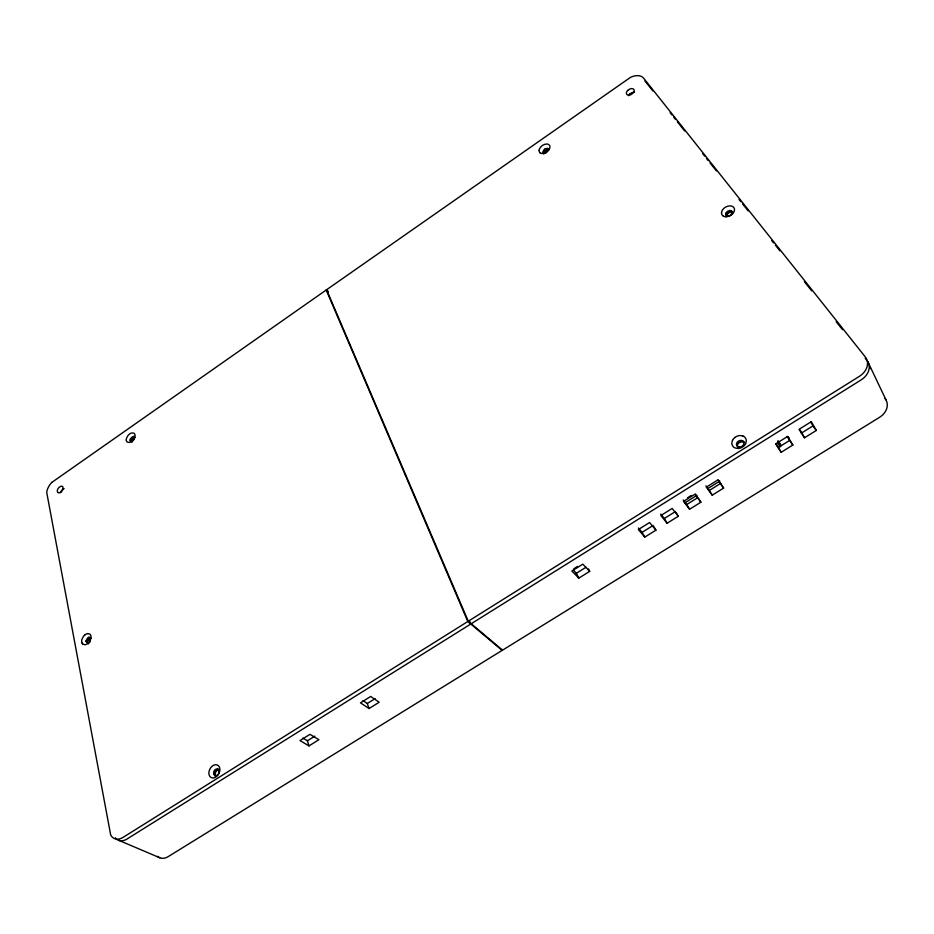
<?xml version="1.0" encoding="UTF-8"?>
<svg xmlns="http://www.w3.org/2000/svg" width="934" height="934" viewBox="0 0 934 934"><rect width="100%" height="100%" fill="white"/><g stroke="black" fill="none" stroke-linecap="round" stroke-linejoin="round"><path stroke-width="1.4" d="M721.503 212.718L721.795 211.317A6.9 4.857 -29.5 0 1 729.944 205.9L731.462 206.075A6.9 4.857 -29.5 0 1 733.318 207.033L734.089 208.025A6.9 4.857 -29.5 0 1 734.498 209.952L734.206 211.353A6.9 4.857 -29.5 0 1 726.08 216.758M539.152 150.141L539.49 148.926A6.024 3.899 -35.9 0 1 546.495 144.046L547.709 144.163A6.024 3.899 -35.9 0 1 549.157 144.945L549.717 145.774A6.024 3.899 -35.9 0 1 549.893 147.42L549.566 148.646A6.024 3.899 -35.9 0 1 542.572 153.515L541.311 153.421A6.024 3.899 -35.9 0 1 539.922 152.616M745.624 443.592L746.278 441.058A7.519 6.083 -29.4 0 0 745.822 438.676L744.923 437.346A7.519 6.083 -29.4 0 0 742.892 435.991M732.478 440.393L731.824 442.914A7.519 6.083 -29.4 0 0 732.326 445.273L733.143 446.639A7.519 6.083 -29.4 0 0 735.245 447.981L737.825 448.483A7.519 6.083 -29.4 0 0 741.584 447.549L743.231 446.534A7.519 6.083 -29.4 0 0 745.636 443.58M87.317 640.946L87.738 640.059A3.806 2.463 -57.4 0 1 88.999 638.576L89.36 638.296M725.823 213.279L727.469 211.282L730.038 210.465A3.596 2.533 -29.5 0 1 732.244 213.314L730.598 215.299L728.03 216.116A3.596 2.533 -29.5 0 1 725.811 213.279M133.422 440.463C138.559 429.944 123.381 443.276 133.153 440.72M51.884 482.364L326.223 290.007L328.067 291.933M627.753 90.423L629.563 89.162A4.285 2.744 -32.9 0 1 631.092 88.66A4.285 2.732 -32.9 0 1 634.046 89.909A4.285 2.732 -32.9 0 1 632.797 93.365L630.987 94.614A4.285 2.732 -32.9 0 1 629.458 95.105A4.285 2.744 -32.9 0 1 627.018 94.591A4.285 2.732 -32.9 0 1 626.807 91.66A4.285 2.744 -32.9 0 1 627.753 90.4M629.796 94.065L631.606 92.816A4.273 2.744 -32.9 0 1 634.525 92.326M63.022 489.159L62.298 489.766A3.759 2.277 -53.2 0 0 60.71 492.627M545.024 150.479L545.83 149.919M84.854 634.933L86.045 634.139A6.118 3.946 -57.3 0 1 87.878 633.591M728.065 212.578L727.621 212.917A4.285 3.024 -29.5 0 0 726.839 213.676A4.378 3.094 -29.5 0 0 726.08 214.972M734.871 437.474L736.517 436.435A7.519 6.083 -29.4 0 1 740.265 435.536L742.88 435.98M326.573 289.762L630.497 77.359A13.263 8.453 -32.9 0 1 635.178 75.852L636.696 75.666A13.263 8.453 -32.9 0 1 643.584 78.129L865.281 356.916A16.812 13.099 -22.8 0 1 859.362 376.355L468.273 621.238L326.573 289.762L328.406 291.688M133.62 437.521L132.92 438.011A3.444 2.137 -51.1 0 0 131.752 439.377L131.379 440.147A3.444 2.137 -51.1 0 0 131.25 440.533M115.314 837.775A14.804 10.134 -63.9 0 0 117.275 839.678L159.831 857.786A14.337 10.099 -64.8 0 0 168.167 856.641L502.118 650.403L467.817 621.519L123.055 837.401A14.897 10.169 -63.8 0 1 114.543 838.65L113.364 838.02A14.851 10.146 -63.8 0 1 110.667 834.879L46.735 492.522A11.698 7.052 -53.2 0 1 47.716 488.587L49.058 485.937A11.698 7.052 -53.2 0 1 51.872 482.388M471.238 623.737L861.113 379.916A16.754 13.088 -22.7 0 0 866.997 360.524L865.176 358.236M573.791 568.748L577.504 566.436M687.599 497.752L691.312 495.429M684.692 502.982L696.787 495.44M707.68 488.645L719.787 481.103M302.908 738.105L307.403 740.779L314.816 736.167M363.011 700.617L367.284 703.489L375.141 698.597M573.383 570.219L576.36 573.278L586.015 567.265M638.412 528.002L642.09 532.333L653.193 525.422M660.758 514.062L664.331 518.487L675.504 511.517M683.268 500.017L686.735 504.535L697.99 497.518M705.941 485.867L709.303 490.478L720.639 483.403L723.616 488.097L712.222 495.172L706.349 487.128L717.837 479.971L723.616 488.097M778.022 447.678L789.627 440.439L792.849 445.051L781.198 452.289L775.757 444M801.279 433.189L812.977 425.904L816.281 430.481L804.536 437.777L799.095 429.453M308.979 745.892L318.903 739.728L309.983 734.334L299.989 740.569L308.979 745.892L307.403 740.779M369.047 708.544L379.181 702.24L370.705 696.472L360.489 702.835L369.047 708.544L367.284 703.489M589.716 571.339L582.839 564.159L571.865 571.013L578.823 578.123L589.716 571.339L588.467 568.923M655.913 530.185L649.585 522.538L638.354 529.543L644.787 537.108L655.913 530.185L653.87 526.613M678.317 516.257L672.165 508.458L660.852 515.51L667.098 523.238L678.317 516.257L676.204 512.708M700.874 502.223L694.908 494.261L683.513 501.371L689.572 509.252L700.874 502.223L698.714 498.698M546.145 152.721L548.527 149.615A3.129 2.031 -35.9 0 0 547.663 148.319L544.592 148.926L542.923 151.623A3.129 2.031 -35.9 0 0 543.763 152.931L545.771 152.872M63.395 488.914L63.781 488.727A3.759 2.277 -53.2 0 1 64.142 488.61M87.866 633.591L89.886 634.163A6.118 3.946 -57.3 0 1 90.796 635.494L91.042 636.708A6.118 3.946 -57.3 0 1 90.796 638.821L89.442 641.658A6.118 3.946 -57.3 0 1 87.854 643.363L86.652 644.18A6.118 3.946 -57.3 0 1 84.831 644.717L82.811 644.145M91.007 638.319C88.543 638.307 86.255 642.16 88.333 643.935M726.033 216.805L724.504 216.606A6.9 4.857 -29.5 0 1 722.729 215.602M135.068 437.626L132.114 439.494L131.998 442.284M548.713 149.919L545.654 150.526L543.973 153.211A3.129 2.031 -35.9 0 0 544.09 153.76M159.831 857.786L158.663 857.167A14.302 10.064 -64.8 0 1 157.613 856.338M786.953 436.528L789.253 437.988M216.291 776.399L215.264 774.951L215.556 772.371A3.619 2.615 -62.1 0 1 216.279 771.169A3.619 2.615 -62.1 0 1 218.393 769.849M468.273 621.238L502.55 650.146L879.501 417.358A16.123 12.854 -21.1 0 0 885.07 398.514M722.671 215.637L721.9 214.633A6.9 4.857 -29.5 0 1 721.573 212.695M539.887 152.639L539.327 151.787A6.024 3.899 -35.9 0 1 539.198 150.117M652.878 90.96L645.616 81.818A13.263 8.476 -32.8 0 0 644.834 81.013M670.11 112.664L671.931 114.94M673.741 117.229L675.562 119.517M677.372 121.794L684.634 130.935M702.777 153.783L704.586 156.06M706.408 158.348L708.217 160.636M710.038 162.913L716.39 170.91M739.063 199.467L740.884 201.756M742.693 204.032L748.146 210.886M771.729 240.587L773.55 242.875M775.36 245.152L779.902 250.872M804.396 281.706L811.646 290.848M836.152 321.681L842.503 329.679M695.433 494.098L697.138 496.374M718.164 479.924L720.639 483.403M777.788 441.07L780.964 445.67M777.718 443.241L780.205 446.837M709.303 490.478L712.222 495.172M781.198 452.289L775.909 443.743L787.654 436.423L792.849 445.051M778.302 441.058L781.128 445.658M686.735 504.535L689.572 509.252M787.397 436.738L789.627 440.439M804.536 437.777L799.457 429.068L811.296 421.678L816.281 430.481M664.331 518.487L667.098 523.238M870.056 367.868L870.43 368.533M810.829 422.133L812.977 425.904M642.09 532.333L644.787 537.108M576.36 573.278L578.823 578.123M57.569 492.16L57.301 490.782A3.771 2.277 -53.2 0 1 58.982 487.501L60.441 486.462A3.771 2.277 -53.2 0 1 62.835 486.929L63.115 488.295A3.771 2.277 -53.2 0 1 61.446 491.588L59.963 492.627A3.771 2.277 -53.2 0 1 57.593 492.148M867.955 361.96L886.016 399.939M469.697 621.46L470.783 624.017L126.942 839.059A14.839 10.169 -63.9 0 1 118.455 840.296M326.223 290.007L467.817 621.519M214.843 775.757L214.61 774.835A4.32 3.117 -62.1 0 1 214.703 773.259A4.413 3.187 -62.1 0 1 214.843 772.722M81.9 642.802L81.667 641.588A6.118 3.946 -57.3 0 1 81.935 639.463L83.266 636.661A6.118 3.946 -57.3 0 1 84.877 634.933M126.3 440.147L126.545 441.128A5.522 3.432 -51.1 0 0 127.444 442.144L129.336 442.459A5.522 3.432 -51.1 0 0 131.052 441.829L132.161 441.046A5.522 3.432 -51.1 0 0 133.644 439.447L134.858 436.984A5.522 3.432 -51.1 0 0 135.033 435.197L134.788 434.217A5.522 3.432 -51.1 0 0 133.901 433.201L131.986 432.921A5.522 3.432 -51.1 0 0 130.281 433.551L129.172 434.322A5.522 3.432 -51.1 0 0 127.725 435.909L126.487 438.373A5.522 3.432 -51.1 0 0 126.312 440.136M218.393 769.849A3.619 2.615 -62.1 0 1 219.116 769.838M82.834 644.121A6.118 3.946 -57.3 0 1 81.912 642.779M732.536 440.393A7.519 6.083 -29.4 0 1 734.918 437.486M737.662 446.931A3.899 3.164 -29.3 0 1 739.203 442.739A3.899 3.164 -29.3 0 1 743.896 442.553M726.605 216.058A3.584 2.533 -29.5 0 1 726.745 214.983L728.392 212.987L730.948 212.181A3.584 2.533 -29.5 0 1 732.7 212.765M628.664 95.723A4.273 2.744 -32.9 0 1 629.808 94.054M215.299 771.682A4.366 3.152 -62.1 0 1 215.591 771.192M216.303 770.34A4.366 3.152 -62.1 0 1 216.711 769.978M217.132 769.674A4.366 3.152 -62.1 0 1 218.474 769.149M737.358 443.732A4.705 3.806 -29.3 0 1 737.697 443.253M738.105 442.809A4.705 3.806 -29.3 0 1 738.561 442.412M739.063 442.062A4.705 3.806 -29.3 0 1 740.744 441.338M743.032 441.315A4.705 3.806 -29.3 0 1 744.036 441.712M729.641 211.808A4.378 3.094 -29.5 0 1 732.63 211.831M729.034 212.065A4.285 3.024 -29.5 0 1 729.559 211.866M543.822 151.903A3.771 2.452 -35.9 0 0 543.401 153.421A3.771 2.452 -35.9 0 0 543.436 153.76M546.717 149.498A3.771 2.452 -35.9 0 1 548.772 149.323M544.055 151.53A3.771 2.452 -35.9 0 1 544.674 150.794M85.835 641.156C91.777 649.399 91.836 628.722 85.835 641.156M219.186 771.426L218.813 773.2A3.619 2.615 -62 0 1 214.902 775.652L213.571 774.076L213.851 771.484A3.619 2.615 -62 0 1 217.75 769.032L219.186 771.426M219.175 773.002L218.299 774.59A6.958 5.009 -62 0 1 216.501 776.563L215.112 777.427A6.958 5.009 -62 0 1 212.952 777.94L211.621 777.742A6.993 5.032 -62 0 1 209.601 769.674L210.489 768.087A6.958 5.009 -62 0 1 212.275 766.137L213.653 765.261A6.958 5.009 -62 0 1 215.801 764.748L217.132 764.946A6.993 5.032 -62 0 1 219.175 773.002M739.553 447.082A3.911 3.164 -29.3 0 0 743.686 442.004A3.911 3.164 -29.3 0 0 737.288 442.086A3.911 3.164 -29.3 0 0 739.553 447.082"/></g></svg>
